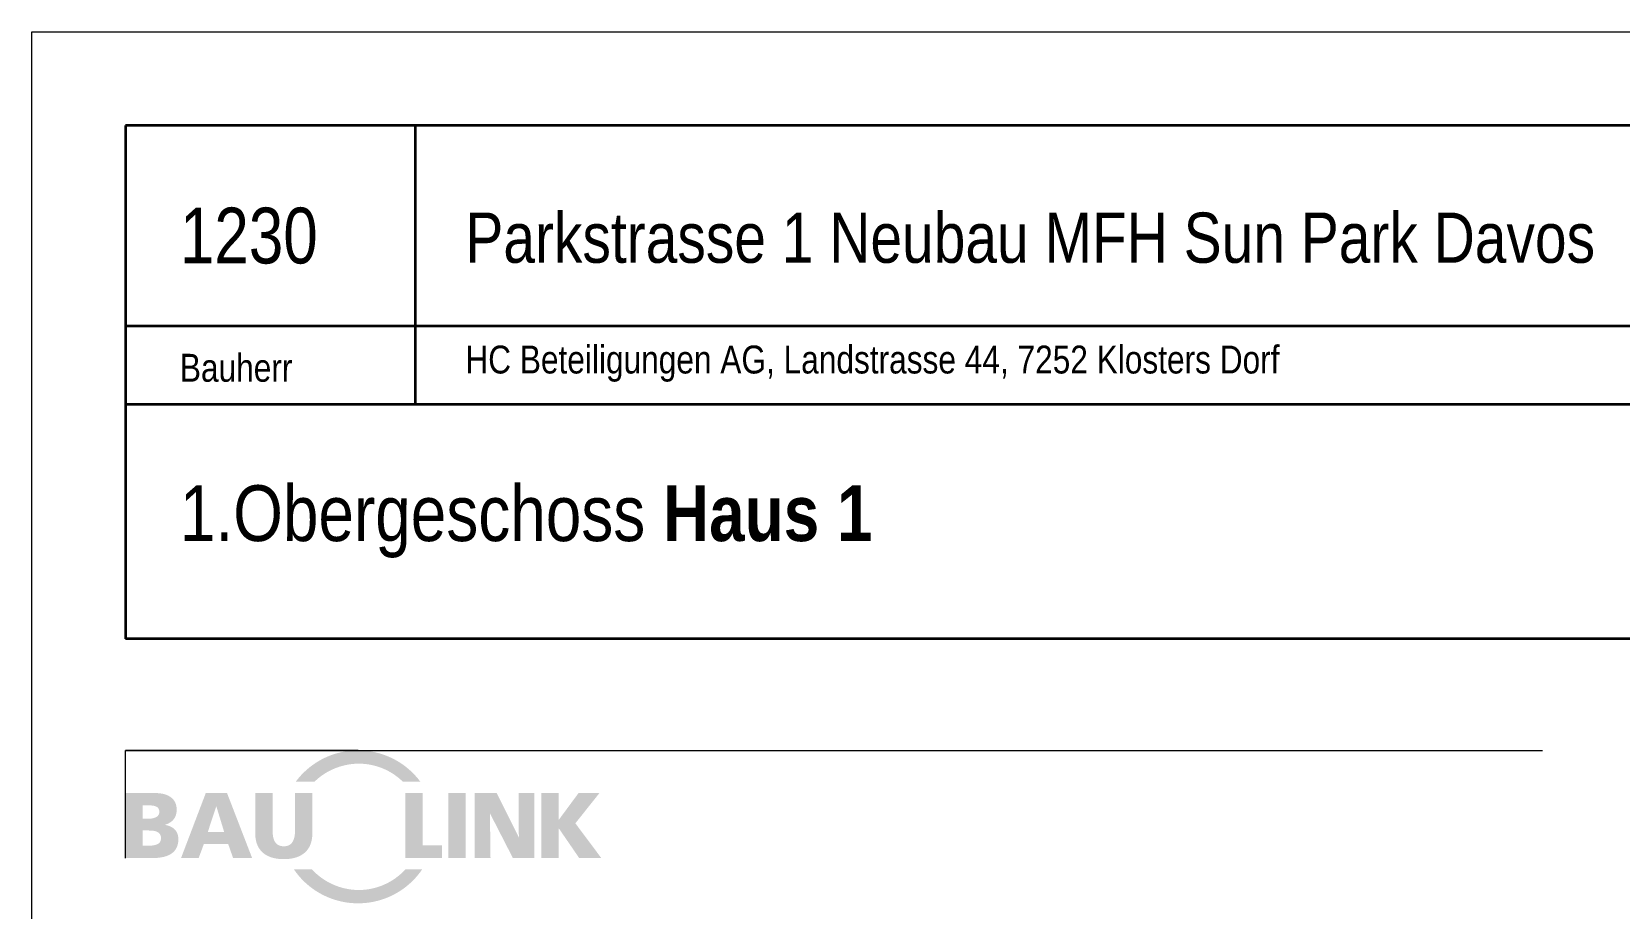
# Model space of a CAD drawing. Header units: metres. Extents: x 2.1 to 55.1, y 135.2 to 164.9.
# Drawn here: x 13.05 to 20.17, y 160.95 to 164.88 of the extents above; entities that cross this region are included whole.
import ezdxf

# ---------------------------------------------------------------- set-up
doc = ezdxf.new("R2010")
doc.units = ezdxf.units.M
doc.linetypes.add('AUSGEZOGEN', pattern=[0])
doc.linetypes.add('VERDECKT', pattern=[9.525, 6.35, -3.175])
doc.layers.add('XR$1$Hilfskonstruktion', color=180, linetype='VERDECKT', lineweight=13)
doc.layers.add('XR$1$Plankopf', color=7, linetype='AUSGEZOGEN', lineweight=13)
doc.styles.add('ARIALNARROW', font='ARIALN.TTF')

# ---------------------------------------------------------------- blocks, each defined once
blk = doc.blocks.new('COMPLEXOBJECT_17')
at = {"layer": 'XR$1$Plankopf', "lineweight": 13, "transparency": 33554687}
for points in [[(14.7921, 161.5175), (14.781, 161.5317), (14.7692, 161.5452), (14.7567, 161.5581), (14.7435, 161.5704), (14.7298, 161.582), (14.7154, 161.5928), (14.7005, 161.6029), (14.6852, 161.6122), (14.6693, 161.6207), (14.653, 161.6283), (14.6364, 161.6351), (14.6194, 161.6411), (14.6021, 161.6461), (14.5846, 161.6503), (14.5669, 161.6535), (14.5491, 161.6558), (14.5311, 161.6572), (14.5131, 161.6577), (14.4951, 161.6572), (14.4772, 161.6558), (14.4593, 161.6535), (14.4416, 161.6503), (14.4241, 161.6461), (14.4069, 161.6411), (14.3899, 161.6351), (14.3732, 161.6283), (14.3569, 161.6207), (14.3411, 161.6122), (14.3257, 161.6029), (14.3108, 161.5928), (14.2964, 161.582), (14.2827, 161.5704), (14.2695, 161.5581), (14.257, 161.5452), (14.2452, 161.5317), (14.2342, 161.5175), (14.3182, 161.5175), (14.329, 161.5273), (14.3402, 161.5366), (14.3518, 161.5453), (14.3639, 161.5534), (14.3764, 161.5609), (14.3892, 161.5677), (14.4024, 161.5739), (14.4159, 161.5794), (14.4296, 161.5842), (14.4436, 161.5883), (14.4577, 161.5917), (14.472, 161.5944), (14.4865, 161.5964), (14.501, 161.5976), (14.5155, 161.5981), (14.5302, 161.5977), (14.5447, 161.5966), (14.5593, 161.5947), (14.5737, 161.5921), (14.5879, 161.5888), (14.6019, 161.5847), (14.6158, 161.5799), (14.6293, 161.5744), (14.6426, 161.5682), (14.6555, 161.5613), (14.668, 161.5538), (14.6801, 161.5456), (14.6918, 161.5368), (14.703, 161.5274), (14.7137, 161.5175)], [(14.2469, 161.0962), (14.2587, 161.0828), (14.2712, 161.0701), (14.2843, 161.058), (14.298, 161.0466), (14.3123, 161.036), (14.3271, 161.026), (14.3424, 161.0169), (14.3582, 161.0085), (14.3743, 161.001), (14.3909, 160.9943), (14.4077, 160.9885), (14.4249, 160.9835), (14.4422, 160.9794), (14.4598, 160.9762), (14.4775, 160.974), (14.4953, 160.9726), (14.5131, 160.9721), (14.531, 160.9726), (14.5487, 160.974), (14.5664, 160.9762), (14.584, 160.9794), (14.6014, 160.9835), (14.6185, 160.9885), (14.6354, 160.9943), (14.6519, 161.001), (14.6681, 161.0085), (14.6838, 161.0169), (14.6991, 161.026), (14.7139, 161.036), (14.7282, 161.0466), (14.7419, 161.058), (14.755, 161.0701), (14.7675, 161.0828), (14.7793, 161.0962), (14.7904, 161.1101), (14.8008, 161.1246), (14.7256, 161.1246), (14.7154, 161.1139), (14.7046, 161.1038), (14.6934, 161.0943), (14.6816, 161.0853), (14.6694, 161.077), (14.6568, 161.0693), (14.6438, 161.0623), (14.6304, 161.056), (14.6168, 161.0503), (14.6028, 161.0454), (14.5886, 161.0413), (14.5743, 161.0378), (14.5597, 161.0352), (14.5451, 161.0332), (14.5303, 161.0321), (14.5155, 161.0317), (14.5008, 161.0322), (14.4861, 161.0335), (14.4716, 161.0355), (14.4571, 161.0382), (14.4428, 161.0417), (14.4287, 161.0459), (14.4148, 161.0508), (14.4012, 161.0565), (14.3879, 161.0628), (14.375, 161.0698), (14.3624, 161.0774), (14.3502, 161.0857), (14.3385, 161.0945), (14.3272, 161.104), (14.3165, 161.114), (14.3062, 161.1246), (14.2255, 161.1246), (14.2358, 161.1101)]]:
    blk.add_hatch(color=240, dxfattribs=at).paths.add_polyline_path(points)
at = {"layer": 'XR$1$Plankopf', "lineweight": 13, "true_color": 0x000000, "transparency": 33554687}
h = blk.add_hatch(color=18, dxfattribs=at)
h.paths.add_polyline_path([(14.2306, 161.4662), (14.2306, 161.2986), (14.2306, 161.2977), (14.2306, 161.2968), (14.2306, 161.2959), (14.2306, 161.295), (14.2306, 161.2941), (14.2306, 161.2934), (14.2306, 161.2934), (14.2305, 161.2928), (14.2305, 161.2914), (14.2305, 161.2906), (14.2304, 161.2897), (14.2304, 161.2888), (14.2303, 161.2879), (14.2303, 161.2871), (14.2302, 161.2862), (14.2302, 161.2854), (14.2301, 161.2845), (14.23, 161.2836), (14.23, 161.2828), (14.2299, 161.282), (14.2298, 161.2811), (14.2297, 161.2803), (14.2296, 161.2794), (14.2295, 161.2786), (14.2294, 161.2778), (14.2293, 161.277), (14.2292, 161.2761), (14.2291, 161.2753), (14.2289, 161.2745), (14.2288, 161.2737), (14.2287, 161.2729), (14.2285, 161.2721), (14.2284, 161.2713), (14.2282, 161.2705), (14.2281, 161.2697), (14.2279, 161.2689), (14.2277, 161.2682), (14.2276, 161.2674), (14.2274, 161.2666), (14.2272, 161.2659), (14.227, 161.2651), (14.2268, 161.2644), (14.2266, 161.2636), (14.2263, 161.2626), (14.2263, 161.2626), (14.2261, 161.2618), (14.2257, 161.2607), (14.2255, 161.26), (14.2252, 161.2593), (14.225, 161.2586), (14.2247, 161.2579), (14.2245, 161.2572), (14.2242, 161.2565), (14.2239, 161.2558), (14.2236, 161.2551), (14.2233, 161.2545), (14.2231, 161.2538), (14.2228, 161.2531), (14.2224, 161.2525), (14.2221, 161.2518), (14.2218, 161.2512), (14.2215, 161.2506), (14.2211, 161.25), (14.2208, 161.2493), (14.2204, 161.2487), (14.2201, 161.2481), (14.2197, 161.2475), (14.2193, 161.2469), (14.219, 161.2464), (14.2184, 161.2455), (14.2176, 161.2444), (14.2167, 161.2433), (14.2159, 161.2422), (14.215, 161.2412), (14.214, 161.2402), (14.2131, 161.2393), (14.2121, 161.2383), (14.211, 161.2374), (14.21, 161.2366), (14.2089, 161.2358), (14.2077, 161.235), (14.2069, 161.2344), (14.2063, 161.2341), (14.2057, 161.2337), (14.2051, 161.2334), (14.2044, 161.233), (14.2038, 161.2327), (14.2032, 161.2324), (14.2025, 161.2321), (14.2019, 161.2318), (14.2012, 161.2315), (14.2005, 161.2312), (14.1998, 161.2309), (14.1991, 161.2307), (14.1984, 161.2304), (14.1977, 161.2302), (14.197, 161.23), (14.1963, 161.2297), (14.1955, 161.2295), (14.1948, 161.2293), (14.194, 161.2291), (14.1933, 161.229), (14.1925, 161.2288), (14.1917, 161.2286), (14.1909, 161.2285), (14.1901, 161.2284), (14.1892, 161.2283), (14.1884, 161.2281), (14.1876, 161.228), (14.1867, 161.228), (14.1859, 161.2279), (14.185, 161.2278), (14.1841, 161.2278), (14.1832, 161.2277), (14.1823, 161.2277), (14.1814, 161.2277), (14.1805, 161.2277), (14.1795, 161.2277), (14.1786, 161.2277), (14.1773, 161.2277), (14.1759, 161.2278), (14.1751, 161.2279), (14.1742, 161.228), (14.1734, 161.228), (14.1725, 161.2281), (14.1717, 161.2283), (14.1709, 161.2284), (14.1701, 161.2285), (14.1693, 161.2286), (14.1685, 161.2288), (14.1677, 161.229), (14.1669, 161.2291), (14.1662, 161.2293), (14.1654, 161.2295), (14.1647, 161.2297), (14.1639, 161.23), (14.1632, 161.2302), (14.1625, 161.2304), (14.1618, 161.2307), (14.1611, 161.2309), (14.1604, 161.2312), (14.1597, 161.2315), (14.1591, 161.2318), (14.1584, 161.2321), (14.1578, 161.2324), (14.1571, 161.2327), (14.1565, 161.233), (14.1559, 161.2334), (14.1553, 161.2337), (14.1547, 161.2341), (14.1541, 161.2344), (14.1535, 161.2348), (14.1526, 161.2354), (14.1515, 161.2362), (14.1504, 161.237), (14.1494, 161.2379), (14.1484, 161.2388), (14.1474, 161.2397), (14.1464, 161.2407), (14.1455, 161.2417), (14.1446, 161.2428), (14.1438, 161.2438), (14.143, 161.2449), (14.1422, 161.2461), (14.1416, 161.2469), (14.1412, 161.2475), (14.1409, 161.2481), (14.1405, 161.2487), (14.1401, 161.2493), (14.1398, 161.25), (14.1395, 161.2506), (14.1391, 161.2512), (14.1388, 161.2518), (14.1385, 161.2525), (14.1382, 161.2531), (14.1379, 161.2538), (14.1376, 161.2545), (14.1373, 161.2551), (14.137, 161.2558), (14.1367, 161.2565), (14.1365, 161.2572), (14.1362, 161.2579), (14.136, 161.2586), (14.1357, 161.2593), (14.1355, 161.26), (14.1352, 161.2607), (14.135, 161.2614), (14.1348, 161.2622), (14.1346, 161.2629), (14.1344, 161.2636), (14.1341, 161.2644), (14.1339, 161.2651), (14.1338, 161.2659), (14.1336, 161.2666), (14.1334, 161.2674), (14.1332, 161.2682), (14.133, 161.2693), (14.1327, 161.2705), (14.1326, 161.2713), (14.1324, 161.2721), (14.1323, 161.2729), (14.1321, 161.2737), (14.132, 161.2745), (14.1319, 161.2753), (14.1318, 161.2761), (14.1316, 161.277), (14.1315, 161.2778), (14.1314, 161.2786), (14.1313, 161.2794), (14.1312, 161.2803), (14.1312, 161.2811), (14.1311, 161.282), (14.131, 161.2828), (14.1309, 161.2836), (14.1308, 161.2845), (14.1308, 161.2854), (14.1307, 161.2862), (14.1307, 161.2871), (14.1306, 161.2879), (14.1306, 161.2888), (14.1305, 161.2897), (14.1305, 161.2906), (14.1304, 161.2914), (14.1304, 161.2923), (14.1304, 161.2932), (14.1304, 161.294), (14.1304, 161.2945), (14.1303, 161.2959), (14.1303, 161.2968), (14.1303, 161.2977), (14.1303, 161.2986), (14.1303, 161.4662), (14.0526, 161.4662), (14.0526, 161.2856), (14.0526, 161.2838), (14.0526, 161.2819), (14.0527, 161.2801), (14.0527, 161.2783), (14.0528, 161.2765), (14.0529, 161.2747), (14.053, 161.273), (14.0532, 161.2712), (14.0533, 161.2695), (14.0535, 161.2678), (14.0537, 161.2661), (14.0539, 161.2644), (14.0541, 161.2627), (14.0544, 161.2611), (14.0547, 161.2594), (14.0549, 161.2578), (14.0553, 161.2562), (14.0556, 161.2546), (14.0559, 161.253), (14.0563, 161.2515), (14.0566, 161.2499), (14.057, 161.2484), (14.0574, 161.2469), (14.0579, 161.2454), (14.0583, 161.2439), (14.0588, 161.2425), (14.0592, 161.241), (14.0597, 161.2396), (14.0602, 161.2381), (14.0608, 161.2367), (14.0613, 161.2354), (14.0619, 161.234), (14.0624, 161.2326), (14.063, 161.2313), (14.0636, 161.23), (14.0643, 161.2286), (14.0649, 161.2274), (14.0656, 161.2261), (14.0662, 161.2248), (14.0669, 161.2236), (14.0676, 161.2223), (14.0683, 161.2211), (14.0691, 161.2199), (14.0698, 161.2187), (14.0706, 161.2175), (14.0714, 161.2164), (14.0722, 161.2152), (14.073, 161.2141), (14.0738, 161.213), (14.0747, 161.2119), (14.0755, 161.2108), (14.0764, 161.2097), (14.0773, 161.2087), (14.0782, 161.2076), (14.0791, 161.2066), (14.08, 161.2056), (14.081, 161.2046), (14.0819, 161.2036), (14.0829, 161.2026), (14.0839, 161.2017), (14.0849, 161.2007), (14.0859, 161.1998), (14.0869, 161.1989), (14.088, 161.198), (14.0891, 161.1971), (14.0901, 161.1963), (14.0912, 161.1954), (14.0923, 161.1946), (14.0934, 161.1938), (14.0946, 161.193), (14.0957, 161.1922), (14.0969, 161.1914), (14.098, 161.1906), (14.0992, 161.1899), (14.1004, 161.1891), (14.1016, 161.1884), (14.1028, 161.1877), (14.1041, 161.187), (14.1053, 161.1863), (14.1066, 161.1857), (14.1078, 161.185), (14.1091, 161.1844), (14.1104, 161.1838), (14.1117, 161.1832), (14.1131, 161.1826), (14.1144, 161.182), (14.1157, 161.1814), (14.1171, 161.1809), (14.1185, 161.1804), (14.1198, 161.1798), (14.1212, 161.1793), (14.1227, 161.1788), (14.1241, 161.1783), (14.1255, 161.1779), (14.1269, 161.1774), (14.1284, 161.177), (14.1299, 161.1766), (14.1313, 161.1762), (14.1328, 161.1758), (14.1343, 161.1754), (14.1358, 161.175), (14.1373, 161.1746), (14.1389, 161.1743), (14.1404, 161.174), (14.142, 161.1737), (14.1435, 161.1734), (14.1451, 161.1731), (14.1467, 161.1728), (14.1483, 161.1725), (14.1499, 161.1723), (14.1515, 161.1721), (14.1531, 161.1718), (14.1548, 161.1716), (14.1564, 161.1714), (14.1581, 161.1713), (14.1597, 161.1711), (14.1614, 161.1709), (14.1631, 161.1708), (14.1648, 161.1707), (14.1665, 161.1706), (14.1682, 161.1705), (14.1699, 161.1704), (14.1717, 161.1703), (14.1734, 161.1703), (14.1752, 161.1702), (14.1769, 161.1702), (14.1787, 161.1702), (14.1805, 161.1701), (14.1822, 161.1702), (14.184, 161.1702), (14.1858, 161.1702), (14.1875, 161.1703), (14.1893, 161.1703), (14.191, 161.1704), (14.1927, 161.1705), (14.1944, 161.1706), (14.1961, 161.1707), (14.1978, 161.1708), (14.1995, 161.1709), (14.2012, 161.1711), (14.2029, 161.1713), (14.2045, 161.1714), (14.2062, 161.1716), (14.2078, 161.1718), (14.2094, 161.1721), (14.211, 161.1723), (14.2127, 161.1725), (14.2142, 161.1728), (14.2158, 161.1731), (14.2174, 161.1734), (14.219, 161.1737), (14.2205, 161.174), (14.2221, 161.1743), (14.2236, 161.1746), (14.2251, 161.175), (14.2266, 161.1754), (14.2281, 161.1758), (14.2296, 161.1762), (14.2311, 161.1766), (14.2325, 161.177), (14.234, 161.1774), (14.2354, 161.1779), (14.2369, 161.1783), (14.2383, 161.1788), (14.2397, 161.1793), (14.2411, 161.1798), (14.2425, 161.1804), (14.2438, 161.1809), (14.2452, 161.1814), (14.2465, 161.182), (14.2479, 161.1826), (14.2492, 161.1832), (14.2505, 161.1838), (14.2518, 161.1844), (14.2531, 161.185), (14.2544, 161.1857), (14.2556, 161.1863), (14.2569, 161.187), (14.2581, 161.1877), (14.2593, 161.1884), (14.2605, 161.1891), (14.2617, 161.1899), (14.2629, 161.1906), (14.2641, 161.1914), (14.2652, 161.1922), (14.2664, 161.193), (14.2675, 161.1938), (14.2686, 161.1946), (14.2697, 161.1954), (14.2708, 161.1963), (14.2719, 161.1971), (14.2729, 161.198), (14.274, 161.1989), (14.275, 161.1998), (14.276, 161.2007), (14.277, 161.2017), (14.278, 161.2026), (14.279, 161.2036), (14.28, 161.2046), (14.2809, 161.2056), (14.2819, 161.2066), (14.2828, 161.2076), (14.2837, 161.2087), (14.2843, 161.2094), (14.2843, 161.2094), (14.2854, 161.2108), (14.2863, 161.2119), (14.2871, 161.213), (14.288, 161.2141), (14.2888, 161.2152), (14.2896, 161.2164), (14.2904, 161.2175), (14.2911, 161.2187), (14.2919, 161.2199), (14.2926, 161.2211), (14.2933, 161.2223), (14.294, 161.2236), (14.2947, 161.2248), (14.2954, 161.2261), (14.296, 161.2274), (14.2967, 161.2286), (14.2973, 161.23), (14.2979, 161.2313), (14.2985, 161.2326), (14.2991, 161.234), (14.2996, 161.2354), (14.3002, 161.2367), (14.3007, 161.2381), (14.3012, 161.2396), (14.3017, 161.241), (14.3022, 161.2425), (14.3026, 161.2439), (14.3031, 161.2454), (14.3035, 161.2469), (14.3039, 161.2484), (14.3043, 161.2499), (14.3047, 161.2515), (14.305, 161.253), (14.3054, 161.2546), (14.3057, 161.2562), (14.306, 161.2578), (14.3063, 161.2594), (14.3065, 161.2611), (14.3068, 161.2627), (14.307, 161.2644), (14.3072, 161.2661), (14.3074, 161.2678), (14.3076, 161.2695), (14.3078, 161.2712), (14.3079, 161.2726), (14.308, 161.2747), (14.3081, 161.2765), (14.3082, 161.2783), (14.3083, 161.2801), (14.3083, 161.2819), (14.3084, 161.2838), (14.3084, 161.2856), (14.3084, 161.4662)])
h.paths.add_polyline_path([(13.6692, 161.4508), (13.6683, 161.4513), (13.6675, 161.4518), (13.6666, 161.4523), (13.6657, 161.4528), (13.6649, 161.4533), (13.664, 161.4538), (13.6631, 161.4542), (13.6622, 161.4547), (13.6612, 161.4551), (13.6603, 161.4556), (13.6594, 161.456), (13.6584, 161.4564), (13.6575, 161.4568), (13.6565, 161.4572), (13.6555, 161.4576), (13.6545, 161.458), (13.6536, 161.4584), (13.6526, 161.4588), (13.6516, 161.4591), (13.6505, 161.4595), (13.6495, 161.4598), (13.6485, 161.4602), (13.6474, 161.4605), (13.6464, 161.4608), (13.6453, 161.4611), (13.6443, 161.4614), (13.6432, 161.4617), (13.6421, 161.462), (13.6411, 161.4622), (13.64, 161.4625), (13.6389, 161.4627), (13.6378, 161.463), (13.6366, 161.4632), (13.6355, 161.4634), (13.6344, 161.4636), (13.6333, 161.4639), (13.6321, 161.4641), (13.631, 161.4642), (13.6298, 161.4644), (13.6287, 161.4646), (13.6275, 161.4648), (13.6263, 161.4649), (13.6251, 161.4651), (13.624, 161.4652), (13.6228, 161.4653), (13.6216, 161.4654), (13.6204, 161.4655), (13.6192, 161.4656), (13.6179, 161.4657), (13.6167, 161.4658), (13.6155, 161.4659), (13.6143, 161.466), (13.613, 161.466), (13.6118, 161.4661), (13.6105, 161.4661), (13.6093, 161.4661), (13.608, 161.4662), (13.6067, 161.4662), (13.6055, 161.4662), (13.4709, 161.4662), (13.4709, 161.1751), (13.5942, 161.1751), (13.5954, 161.1751), (13.5966, 161.1752), (13.5979, 161.1752), (13.5991, 161.1752), (13.6003, 161.1752), (13.6016, 161.1752), (13.6028, 161.1753), (13.6041, 161.1753), (13.6053, 161.1754), (13.6066, 161.1754), (13.6078, 161.1755), (13.6091, 161.1756), (13.6103, 161.1756), (13.6116, 161.1757), (13.6128, 161.1758), (13.6141, 161.1759), (13.6153, 161.176), (13.6166, 161.1761), (13.6178, 161.1762), (13.6191, 161.1764), (13.6203, 161.1765), (13.6216, 161.1766), (13.6228, 161.1768), (13.6241, 161.1769), (13.6253, 161.1771), (13.6266, 161.1773), (13.6278, 161.1775), (13.6291, 161.1777), (13.6303, 161.1779), (13.6315, 161.1781), (13.6328, 161.1783), (13.634, 161.1785), (13.6352, 161.1787), (13.6364, 161.179), (13.6377, 161.1792), (13.6389, 161.1795), (13.6401, 161.1798), (13.6413, 161.1801), (13.6425, 161.1804), (13.6437, 161.1807), (13.6449, 161.181), (13.6461, 161.1813), (13.6473, 161.1816), (13.6485, 161.182), (13.6496, 161.1823), (13.6508, 161.1827), (13.652, 161.183), (13.6531, 161.1834), (13.6543, 161.1838), (13.6554, 161.1842), (13.6566, 161.1847), (13.6577, 161.1851), (13.6588, 161.1855), (13.6599, 161.186), (13.661, 161.1864), (13.6621, 161.1869), (13.6632, 161.1874), (13.6643, 161.1879), (13.6654, 161.1884), (13.6664, 161.1889), (13.6675, 161.1895), (13.6686, 161.19), (13.6696, 161.1906), (13.6706, 161.1911), (13.6716, 161.1917), (13.6727, 161.1923), (13.6737, 161.1929), (13.6747, 161.1936), (13.6756, 161.1942), (13.6766, 161.1949), (13.6776, 161.1955), (13.6785, 161.1962), (13.6794, 161.1969), (13.6804, 161.1976), (13.6813, 161.1983), (13.6822, 161.199), (13.6831, 161.1998), (13.684, 161.2006), (13.6848, 161.2013), (13.6857, 161.2021), (13.6865, 161.2029), (13.6873, 161.2037), (13.6882, 161.2046), (13.689, 161.2054), (13.6898, 161.2063), (13.6905, 161.2072), (13.6913, 161.2081), (13.692, 161.209), (13.6928, 161.2099), (13.6935, 161.2108), (13.6942, 161.2118), (13.6949, 161.2128), (13.6955, 161.2138), (13.6962, 161.2148), (13.6968, 161.2158), (13.6975, 161.2168), (13.6981, 161.2179), (13.6987, 161.219), (13.6992, 161.22), (13.6998, 161.2212), (13.7003, 161.2223), (13.7009, 161.2234), (13.7014, 161.2246), (13.7019, 161.2257), (13.7023, 161.2269), (13.7028, 161.2281), (13.7032, 161.2294), (13.7036, 161.2306), (13.704, 161.2319), (13.7044, 161.2331), (13.7048, 161.2344), (13.7051, 161.2358), (13.7055, 161.2371), (13.7058, 161.2384), (13.706, 161.2398), (13.7063, 161.2412), (13.7066, 161.2426), (13.7068, 161.244), (13.707, 161.2455), (13.7072, 161.2469), (13.7073, 161.2484), (13.7075, 161.2499), (13.7076, 161.2515), (13.7077, 161.253), (13.7078, 161.2546), (13.7078, 161.2561), (13.7079, 161.2577), (13.7079, 161.2594), (13.7079, 161.2602), (13.7079, 161.261), (13.7078, 161.2618), (13.7078, 161.2626), (13.7078, 161.2635), (13.7077, 161.2643), (13.7077, 161.265), (13.7076, 161.2658), (13.7076, 161.2666), (13.7075, 161.2674), (13.7074, 161.2682), (13.7073, 161.2689), (13.7073, 161.2697), (13.7072, 161.2705), (13.707, 161.2712), (13.7069, 161.272), (13.7068, 161.2727), (13.7067, 161.2735), (13.7065, 161.2742), (13.7064, 161.2749), (13.7063, 161.2756), (13.7061, 161.2764), (13.7059, 161.2771), (13.7058, 161.2778), (13.7056, 161.2785), (13.7054, 161.2792), (13.7052, 161.2799), (13.705, 161.2805), (13.7048, 161.2812), (13.7046, 161.2819), (13.7044, 161.2826), (13.7041, 161.2832), (13.7039, 161.2839), (13.7036, 161.2845), (13.7034, 161.2852), (13.7031, 161.2858), (13.7029, 161.2865), (13.7026, 161.2871), (13.7023, 161.2877), (13.702, 161.2884), (13.7017, 161.289), (13.7014, 161.2896), (13.7011, 161.2902), (13.7008, 161.2908), (13.7005, 161.2914), (13.7002, 161.292), (13.6998, 161.2926), (13.6995, 161.2932), (13.6991, 161.2937), (13.6988, 161.2943), (13.6984, 161.2949), (13.698, 161.2954), (13.6976, 161.296), (13.6973, 161.2966), (13.6969, 161.2971), (13.6965, 161.2976), (13.696, 161.2982), (13.6956, 161.2987), (13.6952, 161.2992), (13.6948, 161.2998), (13.6943, 161.3003), (13.6939, 161.3008), (13.6934, 161.3013), (13.693, 161.3018), (13.6925, 161.3023), (13.692, 161.3028), (13.6916, 161.3033), (13.6911, 161.3037), (13.6906, 161.3042), (13.6901, 161.3047), (13.6896, 161.3052), (13.689, 161.3056), (13.6885, 161.3061), (13.688, 161.3065), (13.6875, 161.307), (13.6869, 161.3074), (13.6864, 161.3078), (13.6858, 161.3083), (13.6852, 161.3087), (13.6847, 161.3091), (13.6841, 161.3095), (13.6835, 161.3099), (13.6829, 161.3104), (13.6823, 161.3108), (13.6817, 161.3112), (13.6811, 161.3115), (13.6805, 161.3119), (13.6798, 161.3123), (13.6792, 161.3127), (13.6786, 161.3131), (13.6779, 161.3134), (13.6772, 161.3138), (13.6766, 161.3141), (13.6759, 161.3145), (13.6752, 161.3148), (13.6745, 161.3152), (13.6739, 161.3155), (13.6732, 161.3159), (13.6724, 161.3162), (13.6717, 161.3165), (13.671, 161.3168), (13.6703, 161.3171), (13.6696, 161.3174), (13.6688, 161.3177), (13.6681, 161.318), (13.6673, 161.3183), (13.6665, 161.3186), (13.6658, 161.3189), (13.665, 161.3192), (13.6642, 161.3195), (13.6634, 161.3197), (13.6626, 161.32), (13.6618, 161.3203), (13.661, 161.3205), (13.6602, 161.3208), (13.6594, 161.321), (13.6585, 161.3212), (13.6577, 161.3215), (13.6569, 161.3217), (13.656, 161.3219), (13.6551, 161.3222), (13.6543, 161.3224), (13.6534, 161.3226), (13.6525, 161.3228), (13.6516, 161.323), (13.6508, 161.3232), (13.6498, 161.3234), (13.6489, 161.3236), (13.6489, 161.3244), (13.6497, 161.3247), (13.6505, 161.3249), (13.6512, 161.3252), (13.652, 161.3255), (13.6527, 161.3257), (13.6534, 161.326), (13.6542, 161.3263), (13.6549, 161.3266), (13.6556, 161.3268), (13.6563, 161.3271), (13.657, 161.3274), (13.6577, 161.3277), (13.6584, 161.328), (13.6591, 161.3283), (13.6598, 161.3286), (13.6605, 161.3289), (13.6612, 161.3293), (13.6619, 161.3296), (13.6625, 161.3299), (13.6632, 161.3302), (13.6639, 161.3306), (13.6645, 161.3309), (13.6651, 161.3312), (13.6658, 161.3316), (13.6664, 161.3319), (13.6671, 161.3323), (13.6677, 161.3326), (13.6683, 161.333), (13.6689, 161.3333), (13.6695, 161.3337), (13.6701, 161.3341), (13.6707, 161.3344), (13.6713, 161.3348), (13.6719, 161.3352), (13.6725, 161.3356), (13.6731, 161.336), (13.6736, 161.3364), (13.6742, 161.3368), (13.6748, 161.3372), (13.6753, 161.3376), (13.6759, 161.338), (13.6764, 161.3384), (13.6769, 161.3388), (13.6775, 161.3393), (13.678, 161.3397), (13.6785, 161.3401), (13.679, 161.3406), (13.6795, 161.341), (13.68, 161.3415), (13.6805, 161.3419), (13.681, 161.3424), (13.6815, 161.3428), (13.682, 161.3433), (13.6825, 161.3438), (13.6829, 161.3442), (13.6834, 161.3447), (13.6838, 161.3452), (13.6843, 161.3457), (13.6847, 161.3462), (13.6852, 161.3467), (13.6856, 161.3472), (13.686, 161.3477), (13.6865, 161.3482), (13.6869, 161.3487), (13.6873, 161.3492), (13.6877, 161.3497), (13.6881, 161.3503), (13.6885, 161.3508), (13.6889, 161.3514), (13.6892, 161.3519), (13.6896, 161.3524), (13.69, 161.353), (13.6903, 161.3536), (13.6907, 161.3541), (13.691, 161.3547), (13.6914, 161.3553), (13.6917, 161.3558), (13.692, 161.3564), (13.6924, 161.357), (13.6927, 161.3576), (13.693, 161.3582), (13.6933, 161.3588), (13.6936, 161.3594), (13.6939, 161.36), (13.6942, 161.3607), (13.6945, 161.3613), (13.6947, 161.3619), (13.695, 161.3625), (13.6953, 161.3632), (13.6955, 161.3638), (13.6958, 161.3645), (13.696, 161.3651), (13.6962, 161.3658), (13.6965, 161.3665), (13.6967, 161.3671), (13.6969, 161.3678), (13.6971, 161.3685), (13.6973, 161.3692), (13.6975, 161.3699), (13.6977, 161.3706), (13.6979, 161.3713), (13.6981, 161.372), (13.6982, 161.3727), (13.6984, 161.3734), (13.6986, 161.3741), (13.6987, 161.3749), (13.6989, 161.3756), (13.699, 161.3763), (13.6991, 161.3771), (13.6992, 161.3778), (13.6994, 161.3786), (13.6995, 161.3794), (13.6996, 161.3801), (13.6997, 161.3809), (13.6998, 161.3817), (13.6999, 161.3825), (13.6999, 161.3833), (13.7, 161.3841), (13.7001, 161.3849), (13.7001, 161.3857), (13.7002, 161.3865), (13.7002, 161.3873), (13.7003, 161.3881), (13.7003, 161.389), (13.7003, 161.3898), (13.7003, 161.3907), (13.7003, 161.3915), (13.7003, 161.3924), (13.7003, 161.3935), (13.7003, 161.3947), (13.7003, 161.3958), (13.7002, 161.397), (13.7002, 161.3981), (13.7001, 161.3992), (13.7, 161.4003), (13.6999, 161.4014), (13.6998, 161.4025), (13.6996, 161.4036), (13.6995, 161.4047), (13.6993, 161.4058), (13.6991, 161.4068), (13.6989, 161.4078), (13.6987, 161.4089), (13.6985, 161.4099), (13.6983, 161.4109), (13.698, 161.4119), (13.6978, 161.4129), (13.6975, 161.4139), (13.6972, 161.4149), (13.6969, 161.4159), (13.6966, 161.4168), (13.6962, 161.4178), (13.6959, 161.4187), (13.6956, 161.4196), (13.6952, 161.4205), (13.6948, 161.4215), (13.6944, 161.4224), (13.694, 161.4233), (13.6936, 161.4241), (13.6932, 161.425), (13.6927, 161.4259), (13.6923, 161.4267), (13.6918, 161.4276), (13.6913, 161.4284), (13.6908, 161.4292), (13.6903, 161.4301), (13.6898, 161.4309), (13.6893, 161.4317), (13.6887, 161.4324), (13.6882, 161.4332), (13.6876, 161.434), (13.6871, 161.4348), (13.6865, 161.4355), (13.6859, 161.4363), (13.6853, 161.437), (13.6847, 161.4377), (13.684, 161.4384), (13.6834, 161.4391), (13.6827, 161.4398), (13.6821, 161.4405), (13.6814, 161.4412), (13.6807, 161.4419), (13.68, 161.4425), (13.6793, 161.4432), (13.6786, 161.4438), (13.6779, 161.4444), (13.6771, 161.4451), (13.6764, 161.4457), (13.6756, 161.4463), (13.6749, 161.4469), (13.6741, 161.4475), (13.6733, 161.448), (13.6725, 161.4486), (13.6717, 161.4492), (13.6709, 161.4497), (13.67, 161.4502)])
h.paths.add_polyline_path([(15.3036, 161.4662), (15.2326, 161.4662), (15.2338, 161.2686), (15.233, 161.2686), (15.1343, 161.4662), (15.0353, 161.4662), (15.0353, 161.1751), (15.1068, 161.1751), (15.1042, 161.374), (15.1051, 161.374), (15.2071, 161.1751), (15.3036, 161.1751)])
h.paths.add_polyline_path([(15.4135, 161.3473), (15.4127, 161.3473), (15.4127, 161.4662), (15.3349, 161.4662), (15.3349, 161.1751), (15.4127, 161.1751), (15.4127, 161.3073), (15.4135, 161.3073), (15.5042, 161.1751), (15.6033, 161.1751), (15.4871, 161.3307), (15.5949, 161.4662), (15.5013, 161.4662)])
h.paths.add_polyline_path([(13.72, 161.1751), (13.799, 161.1751), (13.822, 161.2373), (13.9315, 161.2373), (13.9532, 161.1751), (14.0385, 161.1751), (13.9261, 161.4662), (13.8308, 161.4662)])
h.paths.add_polyline_path([(14.725, 161.1751), (14.8898, 161.1751), (14.8898, 161.2327), (14.8027, 161.2327), (14.8027, 161.4662), (14.725, 161.4662)])
h.paths.add_polyline_path([(14.9184, 161.1751), (14.9962, 161.1751), (14.9962, 161.4662), (14.9184, 161.4662)])
h.paths.add_polyline_path([(13.8776, 161.4062), (13.8784, 161.4062), (13.9131, 161.2923), (13.84, 161.2923)], flags=16)
h.paths.add_polyline_path([(13.5479, 161.2302), (13.5479, 161.2986), (13.5729, 161.2986), (13.5849, 161.2983), (13.5925, 161.2977), (13.5986, 161.2968), (13.6039, 161.2957), (13.6084, 161.2944), (13.6129, 161.2925), (13.6166, 161.2905), (13.6203, 161.2878), (13.6237, 161.2844), (13.6258, 161.2814), (13.628, 161.2768), (13.6294, 161.2721), (13.63, 161.2675), (13.6301, 161.264), (13.6298, 161.2587), (13.6281, 161.2519), (13.6261, 161.2477), (13.6238, 161.2445), (13.6188, 161.24), (13.6138, 161.2369), (13.6052, 161.2337), (13.5956, 161.2317), (13.58, 161.2303), (13.572, 161.2302)], flags=16)
h.paths.add_polyline_path([(13.5868, 161.4107), (13.5936, 161.4099), (13.6001, 161.4087), (13.6073, 161.4064), (13.6104, 161.4048), (13.6129, 161.4032), (13.6154, 161.4012), (13.6173, 161.3991), (13.6191, 161.3964), (13.6212, 161.3918), (13.6222, 161.3876), (13.6226, 161.3834), (13.6225, 161.3797), (13.6219, 161.3755), (13.6213, 161.3731), (13.6197, 161.3693), (13.6184, 161.3671), (13.6151, 161.3632), (13.6123, 161.3609), (13.6098, 161.3592), (13.6037, 161.3562), (13.5973, 161.3541), (13.5927, 161.353), (13.5876, 161.3522), (13.5833, 161.3516), (13.579, 161.3513), (13.5708, 161.3511), (13.5479, 161.3511), (13.5479, 161.4111), (13.5716, 161.4111), (13.5783, 161.4111)], flags=16)
at = {"layer": 'XR$1$Hilfskonstruktion', "transparency": 33554687}
for p in [(13.4709, 161.1751), (14.5131, 161.6577)]:
    blk.add_line(p, (13.4709, 161.6577), dxfattribs=at)

msp = doc.modelspace()

# ---------------------------------------------------------------- linework, layer by layer
at = {"layer": 'XR$1$Hilfskonstruktion', "transparency": 33554687}
msp.add_line((13.4709, 161.6577), (23.1209, 161.6577), dxfattribs=at)
at = {"layer": 'XR$1$Plankopf', "transparency": 33554687}
for p, q in [((13.0509, 135.1777), (13.0509, 164.8777)), ((13.0509, 164.8777), (55.0509, 164.8777))]:
    msp.add_line(p, q, dxfattribs=at)
at = {"layer": 'XR$1$Plankopf', "lineweight": 35, "transparency": 33554687}
for p, q in [((23.1209, 164.4577), (13.4709, 164.4577)), ((13.4709, 164.4577), (13.4709, 162.1577)), ((14.7709, 163.2077), (14.7709, 164.4577)), ((23.1209, 163.5577), (13.4709, 163.5577)), ((23.1209, 163.2077), (13.4709, 163.2077)), ((23.1209, 162.1577), (13.4709, 162.1577))]:
    msp.add_line(p, q, dxfattribs=at)

# ---------------------------------------------------------------- block references
at = {"layer": 'XR$1$Hilfskonstruktion', "transparency": 33554687}
msp.add_blockref('COMPLEXOBJECT_17', (0, 0), dxfattribs=at)

# ---------------------------------------------------------------- texts
at = {"layer": 'XR$1$Plankopf', "lineweight": 35, "transparency": 33554687, "style": 'ARIALNARROW'}
for s, insert, char_height, width, attachment_point in [('\\W0.97;1230', (13.7147, 163.836), 0.25, 0.753986, 7), ('\\W0.99;Parkstrasse 1 Neubau MFH Sun Park Davos', (14.9942, 163.8393), 0.225, 5.207937, 7), ('\\W0.99;Bauherr', (13.7147, 163.3077), 0.125, 0.570491, 7), ('\\W0.99;HC Beteiligungen AG, Landstrasse 44, 7252 Klosters Dorf', (14.9942, 163.3087), 0.125, 3.730914, 7), ('\\A1;{\\fArial Narrow|i0|b0;\\H0.250000;\\W1.000000;\\C7;1.Obergeschoss \\fArial Narrow|i0|b1;Haus 1}\\P', (13.7147, 162.6827), 0.25, 3.211641, 4)]:
    msp.add_mtext(s, dxfattribs=dict(at, insert=insert, char_height=char_height, width=width, attachment_point=attachment_point))

doc.saveas('drawing.dxf')
